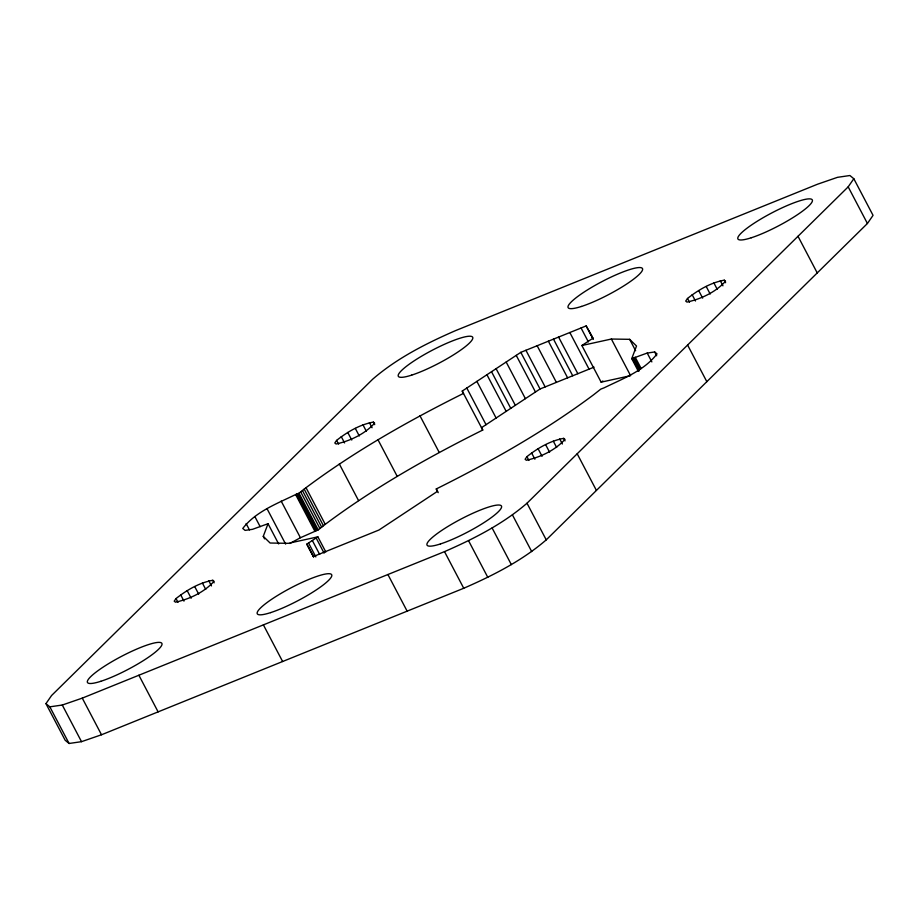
<?xml version="1.0" encoding="UTF-8"?>
<svg xmlns="http://www.w3.org/2000/svg" width="919" height="919" viewBox="0 0 919 919"><rect width="100%" height="100%" fill="white"/><g stroke="black" fill="none" stroke-linecap="round" stroke-linejoin="round"><path stroke-width="1.38" d="M264.58 538.879L263.259 536.351L268.038 523.704L278.641 543.922M638.36 371.287L631.732 358.663L636.511 346.015L629.653 339.329L611.365 339.031L581.888 345.51L601.129 382.155L630.606 375.676L611.365 339.031M45.95 703.644L51.579 695.511L372.758 379.133C397.042 358.157 426.025 343.511 455.261 330.737L817.485 184.237L837.485 177.333L849.914 175.518L853.82 178.723L873.05 215.356L867.421 223.489L546.242 539.867C521.958 560.843 492.975 575.489 463.739 588.263L101.515 734.763L81.515 741.667L69.086 743.482L65.18 740.277L45.95 703.644L49.844 706.837L69.086 743.482M176.023 598.568L174.219 601.164L175.46 602.186C189.624 599.085 204.317 592.204 214.035 581.313L212.794 580.291C199.216 582.715 186.741 590.101 176.023 598.568L178.01 602.359M581.888 345.51L592.939 338.215L586.161 325.912L520.809 352.345L462.234 391.069L463.509 393.401C408.714 420.741 355.125 450.965 306.016 487.69L298.985 493.239L295.631 494.548C277.044 503.635 255.654 511.596 242.754 528.471L245.086 530.389L252.553 529.31L268.038 523.704M336.607 440.385L334.803 442.981L336.055 444.003C350.219 440.902 364.9 434.021 374.63 423.131L373.378 422.108C359.811 424.532 347.336 431.919 336.607 440.385L338.606 444.164M526.932 456.64L525.128 459.247L526.369 460.27C540.533 457.168 555.214 450.287 564.944 439.397L563.692 438.363C550.125 440.798 537.649 448.173 526.932 456.64L528.919 460.43M687.515 298.457L685.712 301.064L686.952 302.087C701.117 298.985 715.809 292.104 725.528 281.214L724.287 280.18C710.709 282.615 698.233 289.99 687.515 298.457L689.503 302.248M49.844 706.837L62.285 705.034L82.273 698.13L444.509 551.63C473.744 538.856 502.716 524.209 527.001 503.221L848.18 186.856L853.82 178.723M289.83 543.462L300.421 537.73L318.215 529.872L325.246 524.335C374.366 487.598 427.955 457.375 482.751 430.035L462.234 391.069M594.053 367.141L540.05 388.978L481.464 427.714L482.751 430.035M313.459 556.788L306.82 544.151L317.871 536.845L325.831 552.009M601.129 382.155L602.853 381.006M438.214 492.653L436.249 488.965C491.045 461.625 544.634 431.402 593.754 394.665L600.773 389.128L604.139 387.818C622.726 378.72 644.116 370.771 657.016 353.895L654.673 351.977L647.217 353.057L631.732 358.663M317.871 536.845L288.394 543.324L270.117 543.026L263.259 536.351M306.82 544.151L313.597 556.454L378.95 530.022L437.536 491.286L436.249 488.965M848.18 186.856L867.421 223.489M798.002 236.286L817.232 272.92M724.287 280.18L725.608 282.707M720.301 280.766L722.954 285.82M713.902 282.972L717.222 289.29M706.206 286.464L710.18 294.046M698.67 290.542L702.656 298.124M692.156 294.712L695.476 301.018M687.596 345.039L706.826 381.672M654.673 351.977L656.66 355.768M647.217 353.057L651.858 361.902M629.653 339.329L635.615 350.702M635.213 357.204L641.186 368.576M634.351 357.56L640.325 368.921M633.478 357.916L639.452 369.289M632.605 358.284L639.245 370.92M589.022 331.104L593.237 338.927M586.161 325.912L593.169 339.088M581.061 327.98L588.355 341.868M569.826 332.517L589.056 369.151M558.591 337.066L577.833 373.7M553.491 339.122L572.721 375.768M548.379 341.19L567.62 377.824M537.155 345.739L556.386 382.373M525.921 350.277L545.151 386.91M577.189 453.791L596.42 490.424M520.809 352.345L540.05 388.978M563.692 438.363L565.024 440.89M516.237 355.366L535.467 391.999M559.717 438.949L562.371 444.003M553.318 441.154L556.638 447.473M506.174 362.029L525.404 398.662M545.622 444.647L549.596 452.228M496.099 368.68L515.329 405.313M538.086 448.725L542.072 456.306M491.527 371.713L510.757 408.346M531.573 452.883L534.892 459.201M486.944 374.734L506.185 411.367M476.881 381.385L496.111 418.03M466.806 388.048L486.048 424.681M527.001 503.221L546.242 539.867M512.469 514.95L531.71 551.595M492.113 527.966L511.343 564.611M419.983 415.802L439.213 452.435M468.564 540.717L487.805 577.35M444.509 551.63L463.739 588.263M373.378 422.108L374.711 424.635M369.404 422.683L372.057 427.737M377.939 439.661L397.18 476.295M363.005 424.888L366.325 431.206M355.308 428.38L359.283 435.962M347.773 432.458L351.759 440.04M341.259 436.628L344.579 442.947M339.318 463.957L358.548 500.591M387.91 574.524L407.14 611.158M306.016 487.69L325.246 524.335M304.189 489.103L323.431 525.737M302.42 490.493L321.65 527.138M300.685 491.872L319.915 528.505M298.985 493.239L318.215 529.872M298.17 493.549L317.4 530.183M297.342 493.871L316.573 530.504M296.492 494.204L315.722 530.837M295.631 494.548L314.861 531.182M316.147 537.994L324.108 553.146M312.345 540.498L319.651 554.398M308.554 543.014L315.849 556.914M308.52 547.23L313.666 556.925M281.191 501.096L300.421 537.73M267.061 508.747L285.637 544.117M254.85 516.547L260.157 526.656M246.131 523.589L249.451 529.907M263.397 624.886L282.627 661.519M212.794 580.291L214.116 582.818M208.808 580.865L211.462 585.92M202.41 583.083L205.73 589.389M194.713 586.575L198.699 594.145M187.189 590.641L191.163 598.223M180.664 594.811L183.984 601.129M138.872 675.235L158.114 711.88M82.273 698.13L101.515 734.763M62.285 705.034L81.515 741.667M581.497 306.441A42.01 7.295 -27.7 0 0 642.117 270.875A42.01 7.295 -27.7 0 0 592.273 286.992A42.01 7.295 -27.7 0 0 581.497 306.441M270.668 612.605A42.01 7.295 -27.7 0 0 331.299 577.04A42.01 7.295 -27.7 0 0 281.455 593.146A42.01 7.295 -27.7 0 0 270.668 612.605M751.282 237.768A42.01 7.295 -27.7 0 0 811.914 202.203A42.01 7.295 -27.7 0 0 762.058 218.32A42.01 7.295 -27.7 0 0 751.282 237.768M440.465 543.933A42.01 7.295 -27.7 0 0 501.085 508.368A42.01 7.295 -27.7 0 0 451.24 524.473A42.01 7.295 -27.7 0 0 440.465 543.933M411.701 375.113A42.01 7.295 -27.7 0 0 472.32 339.548A42.01 7.295 -27.7 0 0 422.476 355.664A42.01 7.295 -27.7 0 0 411.701 375.113M100.883 681.278A42.01 7.295 -27.7 0 0 161.503 645.712A42.01 7.295 -27.7 0 0 111.659 661.818A42.01 7.295 -27.7 0 0 100.883 681.278"/></g></svg>
